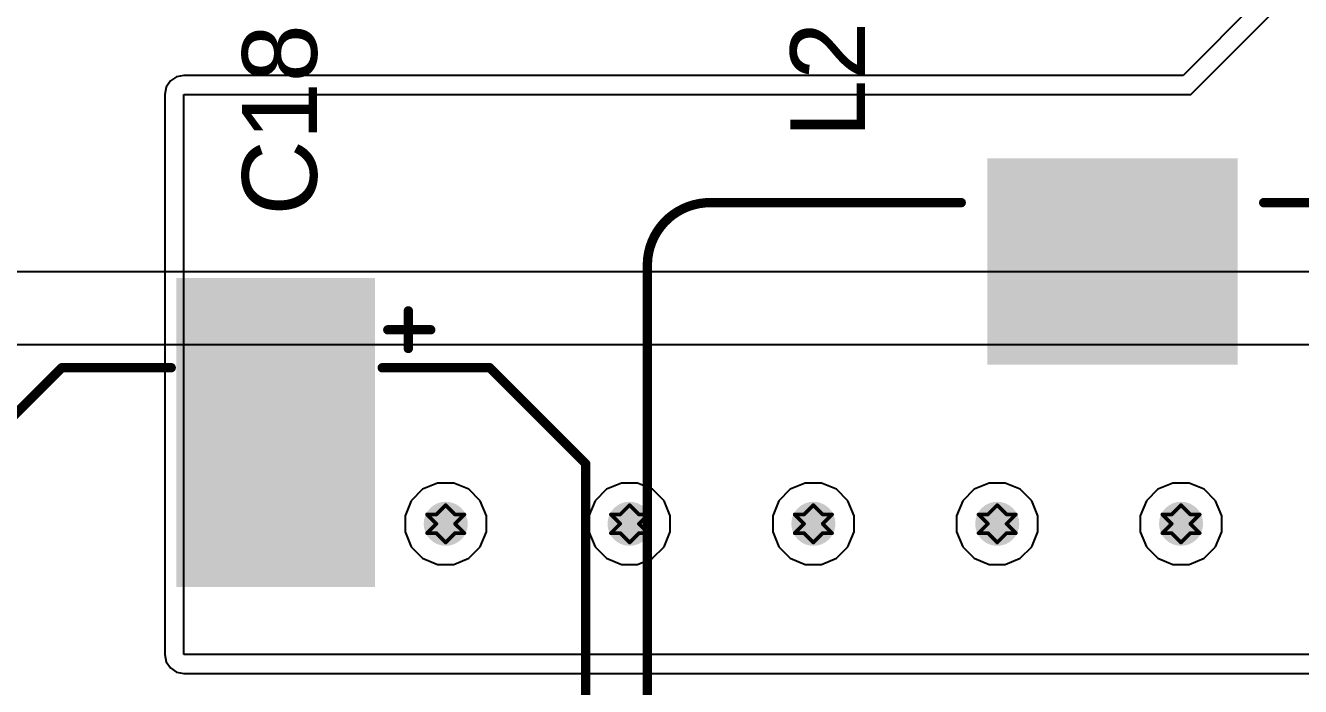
# Model space of a CAD drawing. Header units: inches. Extents: x 24 to 500, y 68 to 269.
# Drawn here: x 311.51 to 328.85, y 76.78 to 85.77 of the extents above; entities that cross this region are included whole.
import ezdxf

# ---------------------------------------------------------------- set-up
doc = ezdxf.new("R2010")
doc.units = ezdxf.units.IN
for name, color, linetype in [('Bottom Layer', 5, 'Continuous'), ('Drill Drawing', 1, 'Continuous'), ('Layer 1', 16, 'Continuous'), ('Layer 2', 76, 'Continuous'), ('Top Layer', 1, 'Continuous'), ('Top Overlay', 2, 'Continuous'), ('Top Paste', 8, 'Continuous'), ('Top Solder', 216, 'Continuous'), ('Via Holes', 16, 'Continuous')]:
    doc.layers.add(name, color=color, linetype=linetype)
doc.styles.add('Arial', font='', dxfattribs={"height": 0.2})
doc.styles.get('Arial').set_extended_font_data('Arial')

# ---------------------------------------------------------------- blocks, each defined once
blk = doc.blocks.new('EEE_FT1E471GP__1')
at = {"layer": 'Top Layer'}
for points in [[(-5.35, 1.25), (-1.35, 1.25), (-1.35, -1.25), (-5.35, -1.25)], [(1.35, 1.25), (5.35, 1.25), (5.35, -1.25), (1.35, -1.25)]]:
    blk.add_hatch(color=1, dxfattribs=at).paths.add_polyline_path(points)
at = {"layer": 'Top Paste'}
for points in [[(-5.35, 1.25), (-1.35, 1.25), (-1.35, -1.25), (-5.35, -1.25)], [(1.35, 1.25), (5.35, 1.25), (5.35, -1.25), (1.35, -1.25)]]:
    blk.add_hatch(color=8, dxfattribs=at).paths.add_polyline_path(points)
at = {"layer": 'Top Solder'}
for points in [[(-5.452, 1.352), (-1.248, 1.352), (-1.248, -1.352), (-5.452, -1.352)], [(1.248, 1.352), (5.452, 1.352), (5.452, -1.352), (1.248, -1.352)]]:
    blk.add_hatch(color=216, dxfattribs=at).paths.add_polyline_path(points)
at = {"layer": 'Top Overlay'}
for points in [[(-4.231, 2.91, 0.127, 0.127, 0), (-2.924, 4.216, 0.127, 0.127, 0)], [(4.221, 4.216, 0.127, 0.127, 0), (-2.924, 4.216, 0.127, 0.127, 0)], [(4.221, 1.422, 0.127, 0.127, 0), (4.221, 4.216, 0.127, 0.127, 0)], [(-4.231, 1.448, 0.127, 0.127, 0), (-4.231, 2.91, 0.127, 0.127, 0)], [(-4.747, 1.524, 0.127, 0.127, 0), (-4.747, 2.108, 0.127, 0.127, 0)], [(-4.493, 1.803, 0.127, 0.127, 0), (-5.004, 1.803, 0.127, 0.127, 0)], [(-4.231, -2.91, 0.127, 0.127, 0), (-4.231, -1.422, 0.127, 0.127, 0)], [(4.221, -4.216, 0.127, 0.127, 0), (4.221, -1.372, 0.127, 0.127, 0)], [(-2.924, -4.216, 0.127, 0.127, 0), (-4.231, -2.91, 0.127, 0.127, 0)], [(4.221, -4.216, 0.127, 0.127, 0), (-2.924, -4.216, 0.127, 0.127, 0)]]:
    blk.add_lwpolyline(points, format="xyseb", dxfattribs=at)
for points in [[(-2.956, 4.216, 0.0635, 0.0635, 1), (-2.892, 4.216, 0.0635, 0.0635, 1)], [(-2.956, 4.216, 0.0635, 0.0635, 1), (-2.892, 4.216, 0.0635, 0.0635, 1)], [(4.19, 4.216, 0.0635, 0.0635, 1), (4.253, 4.216, 0.0635, 0.0635, 1)], [(4.19, 4.216, 0.0635, 0.0635, 1), (4.253, 4.216, 0.0635, 0.0635, 1)], [(-4.263, 2.91, 0.0635, 0.0635, 1), (-4.199, 2.91, 0.0635, 0.0635, 1)], [(-4.263, 2.91, 0.0635, 0.0635, 1), (-4.199, 2.91, 0.0635, 0.0635, 1)], [(-4.779, 2.108, 0.0635, 0.0635, 1), (-4.715, 2.108, 0.0635, 0.0635, 1)], [(-5.036, 1.803, 0.0635, 0.0635, 1), (-4.972, 1.803, 0.0635, 0.0635, 1)], [(-4.525, 1.803, 0.0635, 0.0635, 1), (-4.461, 1.803, 0.0635, 0.0635, 1)], [(-4.779, 1.524, 0.0635, 0.0635, 1), (-4.715, 1.524, 0.0635, 0.0635, 1)], [(-4.263, 1.448, 0.0635, 0.0635, 1), (-4.199, 1.448, 0.0635, 0.0635, 1)], [(4.19, 1.422, 0.0635, 0.0635, 1), (4.253, 1.422, 0.0635, 0.0635, 1)], [(-4.263, -1.422, 0.0635, 0.0635, 1), (-4.199, -1.422, 0.0635, 0.0635, 1)], [(4.19, -1.372, 0.0635, 0.0635, 1), (4.253, -1.372, 0.0635, 0.0635, 1)], [(-4.263, -2.91, 0.0635, 0.0635, 1), (-4.199, -2.91, 0.0635, 0.0635, 1)], [(-4.263, -2.91, 0.0635, 0.0635, 1), (-4.199, -2.91, 0.0635, 0.0635, 1)], [(-2.956, -4.216, 0.0635, 0.0635, 1), (-2.892, -4.216, 0.0635, 0.0635, 1)], [(-2.956, -4.216, 0.0635, 0.0635, 1), (-2.892, -4.216, 0.0635, 0.0635, 1)], [(4.19, -4.216, 0.0635, 0.0635, 1), (4.253, -4.216, 0.0635, 0.0635, 1)], [(4.19, -4.216, 0.0635, 0.0635, 1), (4.253, -4.216, 0.0635, 0.0635, 1)]]:
    blk.add_lwpolyline(points, format="xyseb", close=True, dxfattribs=at)
blk = doc.blocks.new('SLF12575T_221M1R3_PF_176')
at = {"layer": 'Top Layer'}
for points in [[(-6.85, 1.6), (-4.25, 1.6), (-4.25, -1.6), (-6.85, -1.6)], [(4.25, 1.6), (6.85, 1.6), (6.85, -1.6), (4.25, -1.6)]]:
    blk.add_hatch(color=1, dxfattribs=at).paths.add_polyline_path(points)
at = {"layer": 'Top Paste'}
for points in [[(-6.85, 1.6), (-4.25, 1.6), (-4.25, -1.6), (-6.85, -1.6)], [(4.25, 1.6), (6.85, 1.6), (6.85, -1.6), (4.25, -1.6)]]:
    blk.add_hatch(color=8, dxfattribs=at).paths.add_polyline_path(points)
at = {"layer": 'Top Solder'}
for points in [[(-6.952, 1.702), (-4.148, 1.702), (-4.148, -1.702), (-6.952, -1.702)], [(4.148, 1.702), (6.952, 1.702), (6.952, -1.702), (4.148, -1.702)]]:
    blk.add_hatch(color=216, dxfattribs=at).paths.add_polyline_path(points)
at = {"layer": 'Top Overlay'}
for points in [[(-4.775, 6.325, 0.127, 0.127, 0), (-4.775, 4.826, 0.127, 0.127, 0)], [(-4.775, 6.325, 0.127, 0.127, 0), (5.512, 6.325, 0.127, 0.127, 0)], [(5.512, 6.325, 0.127, 0.127, -0.414214), (6.35, 5.461, 0.127, 0.127, 0)], [(6.35, 5.461, 0.127, 0.127, 0), (6.35, 2.057, 0.127, 0.127, 0)], [(-6.299, 4.826, 0.127, 0.127, 0), (-6.299, 2.057, 0.127, 0.127, 0)], [(-6.299, 4.826, 0.127, 0.127, 0), (-4.775, 4.826, 0.127, 0.127, 0)], [(-6.35, -2.057, 0.127, 0.127, 0), (-6.35, -5.461, 0.127, 0.127, 0)], [(6.35, -2.057, 0.127, 0.127, 0), (6.35, -5.461, 0.127, 0.127, 0)], [(-5.512, -6.325, 0.127, 0.127, -0.414214), (-6.35, -5.461, 0.127, 0.127, 0)], [(6.35, -5.461, 0.127, 0.127, -0.414214), (5.512, -6.325, 0.127, 0.127, 0)], [(-5.512, -6.325, 0.127, 0.127, 0), (5.512, -6.325, 0.127, 0.127, 0)]]:
    blk.add_lwpolyline(points, format="xyseb", dxfattribs=at)
for points in [[(-4.807, 6.325, 0.0635, 0.0635, 1), (-4.743, 6.325, 0.0635, 0.0635, 1)], [(-4.807, 6.325, 0.0635, 0.0635, 1), (-4.743, 6.325, 0.0635, 0.0635, 1)], [(5.48, 6.325, 0.0635, 0.0635, 1), (5.544, 6.325, 0.0635, 0.0635, 1)], [(5.48, 6.325, 0.0635, 0.0635, 1), (5.544, 6.325, 0.0635, 0.0635, 1)], [(6.318, 5.461, 0.0635, 0.0635, 1), (6.382, 5.461, 0.0635, 0.0635, 1)], [(6.318, 5.461, 0.0635, 0.0635, 1), (6.382, 5.461, 0.0635, 0.0635, 1)], [(-6.331, 4.826, 0.0635, 0.0635, 1), (-6.267, 4.826, 0.0635, 0.0635, 1)], [(-6.331, 4.826, 0.0635, 0.0635, 1), (-6.267, 4.826, 0.0635, 0.0635, 1)], [(-4.807, 4.826, 0.0635, 0.0635, 1), (-4.743, 4.826, 0.0635, 0.0635, 1)], [(-4.807, 4.826, 0.0635, 0.0635, 1), (-4.743, 4.826, 0.0635, 0.0635, 1)], [(-6.331, 2.057, 0.0635, 0.0635, 1), (-6.267, 2.057, 0.0635, 0.0635, 1)], [(6.318, 2.057, 0.0635, 0.0635, 1), (6.382, 2.057, 0.0635, 0.0635, 1)], [(-6.382, -2.057, 0.0635, 0.0635, 1), (-6.318, -2.057, 0.0635, 0.0635, 1)], [(6.318, -2.057, 0.0635, 0.0635, 1), (6.382, -2.057, 0.0635, 0.0635, 1)], [(-6.382, -5.461, 0.0635, 0.0635, 1), (-6.318, -5.461, 0.0635, 0.0635, 1)], [(-6.382, -5.461, 0.0635, 0.0635, 1), (-6.318, -5.461, 0.0635, 0.0635, 1)], [(6.318, -5.461, 0.0635, 0.0635, 1), (6.382, -5.461, 0.0635, 0.0635, 1)], [(6.318, -5.461, 0.0635, 0.0635, 1), (6.382, -5.461, 0.0635, 0.0635, 1)], [(-5.544, -6.325, 0.0635, 0.0635, 1), (-5.48, -6.325, 0.0635, 0.0635, 1)], [(-5.544, -6.325, 0.0635, 0.0635, 1), (-5.48, -6.325, 0.0635, 0.0635, 1)], [(5.48, -6.325, 0.0635, 0.0635, 1), (5.544, -6.325, 0.0635, 0.0635, 1)], [(5.48, -6.325, 0.0635, 0.0635, 1), (5.544, -6.325, 0.0635, 0.0635, 1)]]:
    blk.add_lwpolyline(points, format="xyseb", close=True, dxfattribs=at)

msp = doc.modelspace()

# ---------------------------------------------------------------- hatches: boundary and pattern name
at = {"layer": 'Bottom Layer'}
h = msp.add_hatch(color=5, dxfattribs=at)
edge = h.paths.add_edge_path()
edge.add_arc((317.221, 78.994), 0.3, 0, 360)
h = msp.add_hatch(color=5, dxfattribs=at)
edge = h.paths.add_edge_path()
edge.add_arc((319.721, 78.994), 0.3, 0, 360)
h = msp.add_hatch(color=5, dxfattribs=at)
edge = h.paths.add_edge_path()
edge.add_arc((322.221, 78.994), 0.3, 0, 360)
h = msp.add_hatch(color=5, dxfattribs=at)
edge = h.paths.add_edge_path()
edge.add_arc((324.721, 78.994), 0.3, 0, 360)
h = msp.add_hatch(color=5, dxfattribs=at)
edge = h.paths.add_edge_path()
edge.add_arc((327.221, 78.994), 0.3, 0, 360)
at = {"layer": 'Layer 1'}
h = msp.add_hatch(color=16, dxfattribs=at)
edge = h.paths.add_edge_path()
edge.add_arc((317.221, 78.994), 0.3, 0, 360)
h = msp.add_hatch(color=16, dxfattribs=at)
edge = h.paths.add_edge_path()
edge.add_arc((319.721, 78.994), 0.3, 0, 360)
h = msp.add_hatch(color=16, dxfattribs=at)
edge = h.paths.add_edge_path()
edge.add_arc((322.221, 78.994), 0.3, 0, 360)
h = msp.add_hatch(color=16, dxfattribs=at)
edge = h.paths.add_edge_path()
edge.add_arc((324.721, 78.994), 0.3, 0, 360)
h = msp.add_hatch(color=16, dxfattribs=at)
edge = h.paths.add_edge_path()
edge.add_arc((327.221, 78.994), 0.3, 0, 360)
at = {"layer": 'Layer 2'}
h = msp.add_hatch(color=76, dxfattribs=at)
edge = h.paths.add_edge_path()
edge.add_arc((317.221, 78.994), 0.3, 0, 360)
h = msp.add_hatch(color=76, dxfattribs=at)
edge = h.paths.add_edge_path()
edge.add_arc((319.721, 78.994), 0.3, 0, 360)
h = msp.add_hatch(color=76, dxfattribs=at)
edge = h.paths.add_edge_path()
edge.add_arc((322.221, 78.994), 0.3, 0, 360)
h = msp.add_hatch(color=76, dxfattribs=at)
edge = h.paths.add_edge_path()
edge.add_arc((324.721, 78.994), 0.3, 0, 360)
h = msp.add_hatch(color=76, dxfattribs=at)
edge = h.paths.add_edge_path()
edge.add_arc((327.221, 78.994), 0.3, 0, 360)
at = {"layer": 'Top Layer'}
h = msp.add_hatch(color=1, dxfattribs=at)
edge = h.paths.add_edge_path()
edge.add_arc((317.221, 78.994), 0.3, 0, 360)
h = msp.add_hatch(color=1, dxfattribs=at)
edge = h.paths.add_edge_path()
edge.add_arc((319.721, 78.994), 0.3, 0, 360)
h = msp.add_hatch(color=1, dxfattribs=at)
edge = h.paths.add_edge_path()
edge.add_arc((322.221, 78.994), 0.3, 0, 360)
h = msp.add_hatch(color=1, dxfattribs=at)
edge = h.paths.add_edge_path()
edge.add_arc((324.721, 78.994), 0.3, 0, 360)
h = msp.add_hatch(color=1, dxfattribs=at)
edge = h.paths.add_edge_path()
edge.add_arc((327.221, 78.994), 0.3, 0, 360)
at = {"layer": 'Via Holes'}
h = msp.add_hatch(color=7, dxfattribs=at)
edge = h.paths.add_edge_path()
edge.add_arc((317.221, 78.994), 0.15, 0, 360)
h = msp.add_hatch(color=7, dxfattribs=at)
edge = h.paths.add_edge_path()
edge.add_arc((319.721, 78.994), 0.15, 0, 360)
h = msp.add_hatch(color=7, dxfattribs=at)
edge = h.paths.add_edge_path()
edge.add_arc((322.221, 78.994), 0.15, 0, 360)
h = msp.add_hatch(color=7, dxfattribs=at)
edge = h.paths.add_edge_path()
edge.add_arc((324.721, 78.994), 0.15, 0, 360)
h = msp.add_hatch(color=7, dxfattribs=at)
edge = h.paths.add_edge_path()
edge.add_arc((327.221, 78.994), 0.15, 0, 360)

# ---------------------------------------------------------------- linework, layer by layer
at = {"layer": 'Bottom Layer'}
for p, q in [((316.907, 79.464), (316.751, 79.308)), ((317.11, 79.548), (316.907, 79.464)), ((317.331, 79.548), (317.11, 79.548)), ((317.534, 79.464), (317.331, 79.548)), ((317.69, 79.308), (317.534, 79.464)), ((319.407, 79.464), (319.251, 79.308)), ((319.61, 79.548), (319.407, 79.464)), ((319.831, 79.548), (319.61, 79.548)), ((320.034, 79.464), (319.831, 79.548)), ((320.19, 79.308), (320.034, 79.464)), ((321.907, 79.464), (321.751, 79.308)), ((322.11, 79.548), (321.907, 79.464)), ((322.331, 79.548), (322.11, 79.548)), ((322.534, 79.464), (322.331, 79.548)), ((322.69, 79.308), (322.534, 79.464)), ((324.407, 79.464), (324.251, 79.308)), ((324.61, 79.548), (324.407, 79.464)), ((324.831, 79.548), (324.61, 79.548)), ((325.034, 79.464), (324.831, 79.548)), ((325.19, 79.308), (325.034, 79.464)), ((326.907, 79.464), (326.751, 79.308)), ((327.11, 79.548), (326.907, 79.464)), ((327.331, 79.548), (327.11, 79.548)), ((327.534, 79.464), (327.331, 79.548)), ((327.69, 79.308), (327.534, 79.464)), ((316.751, 79.308), (316.667, 79.104)), ((317.775, 79.104), (317.69, 79.308)), ((319.251, 79.308), (319.167, 79.104)), ((320.275, 79.104), (320.19, 79.308)), ((321.751, 79.308), (321.667, 79.104)), ((322.775, 79.104), (322.69, 79.308)), ((324.251, 79.308), (324.167, 79.104)), ((325.275, 79.104), (325.19, 79.308)), ((326.751, 79.308), (326.667, 79.104)), ((327.775, 79.104), (327.69, 79.308)), ((316.667, 79.104), (316.667, 78.884)), ((317.775, 78.884), (317.775, 79.104)), ((319.167, 79.104), (319.167, 78.884)), ((320.275, 78.884), (320.275, 79.104)), ((321.667, 79.104), (321.667, 78.884)), ((322.775, 78.884), (322.775, 79.104)), ((324.167, 79.104), (324.167, 78.884)), ((325.275, 78.884), (325.275, 79.104)), ((326.667, 79.104), (326.667, 78.884)), ((327.775, 78.884), (327.775, 79.104)), ((316.667, 78.884), (316.751, 78.68)), ((317.69, 78.68), (317.775, 78.884)), ((319.167, 78.884), (319.251, 78.68)), ((320.19, 78.68), (320.275, 78.884)), ((321.667, 78.884), (321.751, 78.68)), ((322.69, 78.68), (322.775, 78.884)), ((324.167, 78.884), (324.251, 78.68)), ((325.19, 78.68), (325.275, 78.884)), ((326.667, 78.884), (326.751, 78.68)), ((327.69, 78.68), (327.775, 78.884)), ((316.751, 78.68), (316.907, 78.524)), ((317.534, 78.524), (317.69, 78.68)), ((319.251, 78.68), (319.407, 78.524)), ((320.034, 78.524), (320.19, 78.68)), ((321.751, 78.68), (321.907, 78.524)), ((322.534, 78.524), (322.69, 78.68)), ((324.251, 78.68), (324.407, 78.524)), ((325.034, 78.524), (325.19, 78.68)), ((326.751, 78.68), (326.907, 78.524)), ((327.534, 78.524), (327.69, 78.68)), ((316.907, 78.524), (317.11, 78.44)), ((317.11, 78.44), (317.331, 78.44)), ((317.331, 78.44), (317.534, 78.524)), ((319.407, 78.524), (319.61, 78.44)), ((319.61, 78.44), (319.831, 78.44)), ((319.831, 78.44), (320.034, 78.524)), ((321.907, 78.524), (322.11, 78.44)), ((322.11, 78.44), (322.331, 78.44)), ((322.331, 78.44), (322.534, 78.524)), ((324.407, 78.524), (324.61, 78.44)), ((324.61, 78.44), (324.831, 78.44)), ((324.831, 78.44), (325.034, 78.524)), ((326.907, 78.524), (327.11, 78.44)), ((327.11, 78.44), (327.331, 78.44)), ((327.331, 78.44), (327.534, 78.524))]:
    msp.add_line(p, q, dxfattribs=at)
at = {"layer": 'Drill Drawing'}
for points in [[(317.094, 79.121, 0.0508, 0.0508, 0), (317.221, 79.248, 0.0508, 0.0508, 0)], [(317.221, 79.248, 0.0508, 0.0508, 0), (317.348, 79.121, 0.0508, 0.0508, 0)], [(319.594, 79.121, 0.0508, 0.0508, 0), (319.721, 79.248, 0.0508, 0.0508, 0)], [(319.721, 79.248, 0.0508, 0.0508, 0), (319.848, 79.121, 0.0508, 0.0508, 0)], [(322.094, 79.121, 0.0508, 0.0508, 0), (322.221, 79.248, 0.0508, 0.0508, 0)], [(322.221, 79.248, 0.0508, 0.0508, 0), (322.348, 79.121, 0.0508, 0.0508, 0)], [(324.594, 79.121, 0.0508, 0.0508, 0), (324.721, 79.248, 0.0508, 0.0508, 0)], [(324.721, 79.248, 0.0508, 0.0508, 0), (324.848, 79.121, 0.0508, 0.0508, 0)], [(327.094, 79.121, 0.0508, 0.0508, 0), (327.221, 79.248, 0.0508, 0.0508, 0)], [(327.221, 79.248, 0.0508, 0.0508, 0), (327.348, 79.121, 0.0508, 0.0508, 0)], [(316.967, 79.121, 0.0508, 0.0508, 0), (317.094, 78.994, 0.0508, 0.0508, 0)], [(316.967, 79.121, 0.0508, 0.0508, 0), (317.094, 79.121, 0.0508, 0.0508, 0)], [(317.348, 79.121, 0.0508, 0.0508, 0), (317.475, 79.121, 0.0508, 0.0508, 0)], [(317.348, 78.994, 0.0508, 0.0508, 0), (317.475, 79.121, 0.0508, 0.0508, 0)], [(319.467, 79.121, 0.0508, 0.0508, 0), (319.594, 78.994, 0.0508, 0.0508, 0)], [(319.467, 79.121, 0.0508, 0.0508, 0), (319.594, 79.121, 0.0508, 0.0508, 0)], [(319.848, 79.121, 0.0508, 0.0508, 0), (319.975, 79.121, 0.0508, 0.0508, 0)], [(319.848, 78.994, 0.0508, 0.0508, 0), (319.975, 79.121, 0.0508, 0.0508, 0)], [(321.967, 79.121, 0.0508, 0.0508, 0), (322.094, 78.994, 0.0508, 0.0508, 0)], [(321.967, 79.121, 0.0508, 0.0508, 0), (322.094, 79.121, 0.0508, 0.0508, 0)], [(322.348, 79.121, 0.0508, 0.0508, 0), (322.475, 79.121, 0.0508, 0.0508, 0)], [(322.348, 78.994, 0.0508, 0.0508, 0), (322.475, 79.121, 0.0508, 0.0508, 0)], [(324.467, 79.121, 0.0508, 0.0508, 0), (324.594, 78.994, 0.0508, 0.0508, 0)], [(324.467, 79.121, 0.0508, 0.0508, 0), (324.594, 79.121, 0.0508, 0.0508, 0)], [(324.848, 79.121, 0.0508, 0.0508, 0), (324.975, 79.121, 0.0508, 0.0508, 0)], [(324.848, 78.994, 0.0508, 0.0508, 0), (324.975, 79.121, 0.0508, 0.0508, 0)], [(326.967, 79.121, 0.0508, 0.0508, 0), (327.094, 78.994, 0.0508, 0.0508, 0)], [(326.967, 79.121, 0.0508, 0.0508, 0), (327.094, 79.121, 0.0508, 0.0508, 0)], [(327.348, 79.121, 0.0508, 0.0508, 0), (327.475, 79.121, 0.0508, 0.0508, 0)], [(327.348, 78.994, 0.0508, 0.0508, 0), (327.475, 79.121, 0.0508, 0.0508, 0)], [(316.967, 78.867, 0.0508, 0.0508, 0), (317.094, 78.994, 0.0508, 0.0508, 0)], [(317.348, 78.994, 0.0508, 0.0508, 0), (317.475, 78.867, 0.0508, 0.0508, 0)], [(319.467, 78.867, 0.0508, 0.0508, 0), (319.594, 78.994, 0.0508, 0.0508, 0)], [(319.848, 78.994, 0.0508, 0.0508, 0), (319.975, 78.867, 0.0508, 0.0508, 0)], [(321.967, 78.867, 0.0508, 0.0508, 0), (322.094, 78.994, 0.0508, 0.0508, 0)], [(322.348, 78.994, 0.0508, 0.0508, 0), (322.475, 78.867, 0.0508, 0.0508, 0)], [(324.467, 78.867, 0.0508, 0.0508, 0), (324.594, 78.994, 0.0508, 0.0508, 0)], [(324.848, 78.994, 0.0508, 0.0508, 0), (324.975, 78.867, 0.0508, 0.0508, 0)], [(326.967, 78.867, 0.0508, 0.0508, 0), (327.094, 78.994, 0.0508, 0.0508, 0)], [(327.348, 78.994, 0.0508, 0.0508, 0), (327.475, 78.867, 0.0508, 0.0508, 0)], [(316.967, 78.867, 0.0508, 0.0508, 0), (317.094, 78.867, 0.0508, 0.0508, 0)], [(317.094, 78.867, 0.0508, 0.0508, 0), (317.221, 78.74, 0.0508, 0.0508, 0)], [(317.221, 78.74, 0.0508, 0.0508, 0), (317.348, 78.867, 0.0508, 0.0508, 0)], [(317.348, 78.867, 0.0508, 0.0508, 0), (317.475, 78.867, 0.0508, 0.0508, 0)], [(319.467, 78.867, 0.0508, 0.0508, 0), (319.594, 78.867, 0.0508, 0.0508, 0)], [(319.594, 78.867, 0.0508, 0.0508, 0), (319.721, 78.74, 0.0508, 0.0508, 0)], [(319.721, 78.74, 0.0508, 0.0508, 0), (319.848, 78.867, 0.0508, 0.0508, 0)], [(319.848, 78.867, 0.0508, 0.0508, 0), (319.975, 78.867, 0.0508, 0.0508, 0)], [(321.967, 78.867, 0.0508, 0.0508, 0), (322.094, 78.867, 0.0508, 0.0508, 0)], [(322.094, 78.867, 0.0508, 0.0508, 0), (322.221, 78.74, 0.0508, 0.0508, 0)], [(322.221, 78.74, 0.0508, 0.0508, 0), (322.348, 78.867, 0.0508, 0.0508, 0)], [(322.348, 78.867, 0.0508, 0.0508, 0), (322.475, 78.867, 0.0508, 0.0508, 0)], [(324.467, 78.867, 0.0508, 0.0508, 0), (324.594, 78.867, 0.0508, 0.0508, 0)], [(324.594, 78.867, 0.0508, 0.0508, 0), (324.721, 78.74, 0.0508, 0.0508, 0)], [(324.721, 78.74, 0.0508, 0.0508, 0), (324.848, 78.867, 0.0508, 0.0508, 0)], [(324.848, 78.867, 0.0508, 0.0508, 0), (324.975, 78.867, 0.0508, 0.0508, 0)], [(326.967, 78.867, 0.0508, 0.0508, 0), (327.094, 78.867, 0.0508, 0.0508, 0)], [(327.094, 78.867, 0.0508, 0.0508, 0), (327.221, 78.74, 0.0508, 0.0508, 0)], [(327.221, 78.74, 0.0508, 0.0508, 0), (327.348, 78.867, 0.0508, 0.0508, 0)], [(327.348, 78.867, 0.0508, 0.0508, 0), (327.475, 78.867, 0.0508, 0.0508, 0)]]:
    msp.add_lwpolyline(points, format="xyseb", dxfattribs=at)
for points in [[(317.208, 79.248, 0.0254, 0.0254, 1), (317.233, 79.248, 0.0254, 0.0254, 1)], [(317.208, 79.248, 0.0254, 0.0254, 1), (317.233, 79.248, 0.0254, 0.0254, 1)], [(319.708, 79.248, 0.0254, 0.0254, 1), (319.733, 79.248, 0.0254, 0.0254, 1)], [(319.708, 79.248, 0.0254, 0.0254, 1), (319.733, 79.248, 0.0254, 0.0254, 1)], [(322.208, 79.248, 0.0254, 0.0254, 1), (322.233, 79.248, 0.0254, 0.0254, 1)], [(322.208, 79.248, 0.0254, 0.0254, 1), (322.233, 79.248, 0.0254, 0.0254, 1)], [(324.708, 79.248, 0.0254, 0.0254, 1), (324.733, 79.248, 0.0254, 0.0254, 1)], [(324.708, 79.248, 0.0254, 0.0254, 1), (324.733, 79.248, 0.0254, 0.0254, 1)], [(327.208, 79.248, 0.0254, 0.0254, 1), (327.233, 79.248, 0.0254, 0.0254, 1)], [(327.208, 79.248, 0.0254, 0.0254, 1), (327.233, 79.248, 0.0254, 0.0254, 1)], [(316.954, 79.121, 0.0254, 0.0254, 1), (316.979, 79.121, 0.0254, 0.0254, 1)], [(316.954, 79.121, 0.0254, 0.0254, 1), (316.979, 79.121, 0.0254, 0.0254, 1)], [(317.081, 79.121, 0.0254, 0.0254, 1), (317.106, 79.121, 0.0254, 0.0254, 1)], [(317.081, 79.121, 0.0254, 0.0254, 1), (317.106, 79.121, 0.0254, 0.0254, 1)], [(317.335, 79.121, 0.0254, 0.0254, 1), (317.36, 79.121, 0.0254, 0.0254, 1)], [(317.335, 79.121, 0.0254, 0.0254, 1), (317.36, 79.121, 0.0254, 0.0254, 1)], [(317.462, 79.121, 0.0254, 0.0254, 1), (317.487, 79.121, 0.0254, 0.0254, 1)], [(317.462, 79.121, 0.0254, 0.0254, 1), (317.487, 79.121, 0.0254, 0.0254, 1)], [(319.454, 79.121, 0.0254, 0.0254, 1), (319.479, 79.121, 0.0254, 0.0254, 1)], [(319.454, 79.121, 0.0254, 0.0254, 1), (319.479, 79.121, 0.0254, 0.0254, 1)], [(319.581, 79.121, 0.0254, 0.0254, 1), (319.606, 79.121, 0.0254, 0.0254, 1)], [(319.581, 79.121, 0.0254, 0.0254, 1), (319.606, 79.121, 0.0254, 0.0254, 1)], [(319.835, 79.121, 0.0254, 0.0254, 1), (319.86, 79.121, 0.0254, 0.0254, 1)], [(319.835, 79.121, 0.0254, 0.0254, 1), (319.86, 79.121, 0.0254, 0.0254, 1)], [(319.962, 79.121, 0.0254, 0.0254, 1), (319.987, 79.121, 0.0254, 0.0254, 1)], [(319.962, 79.121, 0.0254, 0.0254, 1), (319.987, 79.121, 0.0254, 0.0254, 1)], [(321.954, 79.121, 0.0254, 0.0254, 1), (321.979, 79.121, 0.0254, 0.0254, 1)], [(321.954, 79.121, 0.0254, 0.0254, 1), (321.979, 79.121, 0.0254, 0.0254, 1)], [(322.081, 79.121, 0.0254, 0.0254, 1), (322.106, 79.121, 0.0254, 0.0254, 1)], [(322.081, 79.121, 0.0254, 0.0254, 1), (322.106, 79.121, 0.0254, 0.0254, 1)], [(322.335, 79.121, 0.0254, 0.0254, 1), (322.36, 79.121, 0.0254, 0.0254, 1)], [(322.335, 79.121, 0.0254, 0.0254, 1), (322.36, 79.121, 0.0254, 0.0254, 1)], [(322.462, 79.121, 0.0254, 0.0254, 1), (322.487, 79.121, 0.0254, 0.0254, 1)], [(322.462, 79.121, 0.0254, 0.0254, 1), (322.487, 79.121, 0.0254, 0.0254, 1)], [(324.454, 79.121, 0.0254, 0.0254, 1), (324.479, 79.121, 0.0254, 0.0254, 1)], [(324.454, 79.121, 0.0254, 0.0254, 1), (324.479, 79.121, 0.0254, 0.0254, 1)], [(324.581, 79.121, 0.0254, 0.0254, 1), (324.606, 79.121, 0.0254, 0.0254, 1)], [(324.581, 79.121, 0.0254, 0.0254, 1), (324.606, 79.121, 0.0254, 0.0254, 1)], [(324.835, 79.121, 0.0254, 0.0254, 1), (324.86, 79.121, 0.0254, 0.0254, 1)], [(324.835, 79.121, 0.0254, 0.0254, 1), (324.86, 79.121, 0.0254, 0.0254, 1)], [(324.962, 79.121, 0.0254, 0.0254, 1), (324.987, 79.121, 0.0254, 0.0254, 1)], [(324.962, 79.121, 0.0254, 0.0254, 1), (324.987, 79.121, 0.0254, 0.0254, 1)], [(326.954, 79.121, 0.0254, 0.0254, 1), (326.979, 79.121, 0.0254, 0.0254, 1)], [(326.954, 79.121, 0.0254, 0.0254, 1), (326.979, 79.121, 0.0254, 0.0254, 1)], [(327.081, 79.121, 0.0254, 0.0254, 1), (327.106, 79.121, 0.0254, 0.0254, 1)], [(327.081, 79.121, 0.0254, 0.0254, 1), (327.106, 79.121, 0.0254, 0.0254, 1)], [(327.335, 79.121, 0.0254, 0.0254, 1), (327.36, 79.121, 0.0254, 0.0254, 1)], [(327.335, 79.121, 0.0254, 0.0254, 1), (327.36, 79.121, 0.0254, 0.0254, 1)], [(327.462, 79.121, 0.0254, 0.0254, 1), (327.487, 79.121, 0.0254, 0.0254, 1)], [(327.462, 79.121, 0.0254, 0.0254, 1), (327.487, 79.121, 0.0254, 0.0254, 1)], [(317.081, 78.994, 0.0254, 0.0254, 1), (317.106, 78.994, 0.0254, 0.0254, 1)], [(317.081, 78.994, 0.0254, 0.0254, 1), (317.106, 78.994, 0.0254, 0.0254, 1)], [(317.335, 78.994, 0.0254, 0.0254, 1), (317.36, 78.994, 0.0254, 0.0254, 1)], [(317.335, 78.994, 0.0254, 0.0254, 1), (317.36, 78.994, 0.0254, 0.0254, 1)], [(319.581, 78.994, 0.0254, 0.0254, 1), (319.606, 78.994, 0.0254, 0.0254, 1)], [(319.581, 78.994, 0.0254, 0.0254, 1), (319.606, 78.994, 0.0254, 0.0254, 1)], [(319.835, 78.994, 0.0254, 0.0254, 1), (319.86, 78.994, 0.0254, 0.0254, 1)], [(319.835, 78.994, 0.0254, 0.0254, 1), (319.86, 78.994, 0.0254, 0.0254, 1)], [(322.081, 78.994, 0.0254, 0.0254, 1), (322.106, 78.994, 0.0254, 0.0254, 1)], [(322.081, 78.994, 0.0254, 0.0254, 1), (322.106, 78.994, 0.0254, 0.0254, 1)], [(322.335, 78.994, 0.0254, 0.0254, 1), (322.36, 78.994, 0.0254, 0.0254, 1)], [(322.335, 78.994, 0.0254, 0.0254, 1), (322.36, 78.994, 0.0254, 0.0254, 1)], [(324.581, 78.994, 0.0254, 0.0254, 1), (324.606, 78.994, 0.0254, 0.0254, 1)], [(324.581, 78.994, 0.0254, 0.0254, 1), (324.606, 78.994, 0.0254, 0.0254, 1)], [(324.835, 78.994, 0.0254, 0.0254, 1), (324.86, 78.994, 0.0254, 0.0254, 1)], [(324.835, 78.994, 0.0254, 0.0254, 1), (324.86, 78.994, 0.0254, 0.0254, 1)], [(327.081, 78.994, 0.0254, 0.0254, 1), (327.106, 78.994, 0.0254, 0.0254, 1)], [(327.081, 78.994, 0.0254, 0.0254, 1), (327.106, 78.994, 0.0254, 0.0254, 1)], [(327.335, 78.994, 0.0254, 0.0254, 1), (327.36, 78.994, 0.0254, 0.0254, 1)], [(327.335, 78.994, 0.0254, 0.0254, 1), (327.36, 78.994, 0.0254, 0.0254, 1)], [(316.954, 78.867, 0.0254, 0.0254, 1), (316.979, 78.867, 0.0254, 0.0254, 1)], [(316.954, 78.867, 0.0254, 0.0254, 1), (316.979, 78.867, 0.0254, 0.0254, 1)], [(317.081, 78.867, 0.0254, 0.0254, 1), (317.106, 78.867, 0.0254, 0.0254, 1)], [(317.081, 78.867, 0.0254, 0.0254, 1), (317.106, 78.867, 0.0254, 0.0254, 1)], [(317.208, 78.74, 0.0254, 0.0254, 1), (317.233, 78.74, 0.0254, 0.0254, 1)], [(317.208, 78.74, 0.0254, 0.0254, 1), (317.233, 78.74, 0.0254, 0.0254, 1)], [(317.335, 78.867, 0.0254, 0.0254, 1), (317.36, 78.867, 0.0254, 0.0254, 1)], [(317.335, 78.867, 0.0254, 0.0254, 1), (317.36, 78.867, 0.0254, 0.0254, 1)], [(317.462, 78.867, 0.0254, 0.0254, 1), (317.487, 78.867, 0.0254, 0.0254, 1)], [(317.462, 78.867, 0.0254, 0.0254, 1), (317.487, 78.867, 0.0254, 0.0254, 1)], [(319.454, 78.867, 0.0254, 0.0254, 1), (319.479, 78.867, 0.0254, 0.0254, 1)], [(319.454, 78.867, 0.0254, 0.0254, 1), (319.479, 78.867, 0.0254, 0.0254, 1)], [(319.581, 78.867, 0.0254, 0.0254, 1), (319.606, 78.867, 0.0254, 0.0254, 1)], [(319.581, 78.867, 0.0254, 0.0254, 1), (319.606, 78.867, 0.0254, 0.0254, 1)], [(319.708, 78.74, 0.0254, 0.0254, 1), (319.733, 78.74, 0.0254, 0.0254, 1)], [(319.708, 78.74, 0.0254, 0.0254, 1), (319.733, 78.74, 0.0254, 0.0254, 1)], [(319.835, 78.867, 0.0254, 0.0254, 1), (319.86, 78.867, 0.0254, 0.0254, 1)], [(319.835, 78.867, 0.0254, 0.0254, 1), (319.86, 78.867, 0.0254, 0.0254, 1)], [(319.962, 78.867, 0.0254, 0.0254, 1), (319.987, 78.867, 0.0254, 0.0254, 1)], [(319.962, 78.867, 0.0254, 0.0254, 1), (319.987, 78.867, 0.0254, 0.0254, 1)], [(321.954, 78.867, 0.0254, 0.0254, 1), (321.979, 78.867, 0.0254, 0.0254, 1)], [(321.954, 78.867, 0.0254, 0.0254, 1), (321.979, 78.867, 0.0254, 0.0254, 1)], [(322.081, 78.867, 0.0254, 0.0254, 1), (322.106, 78.867, 0.0254, 0.0254, 1)], [(322.081, 78.867, 0.0254, 0.0254, 1), (322.106, 78.867, 0.0254, 0.0254, 1)], [(322.208, 78.74, 0.0254, 0.0254, 1), (322.233, 78.74, 0.0254, 0.0254, 1)], [(322.208, 78.74, 0.0254, 0.0254, 1), (322.233, 78.74, 0.0254, 0.0254, 1)], [(322.335, 78.867, 0.0254, 0.0254, 1), (322.36, 78.867, 0.0254, 0.0254, 1)], [(322.335, 78.867, 0.0254, 0.0254, 1), (322.36, 78.867, 0.0254, 0.0254, 1)], [(322.462, 78.867, 0.0254, 0.0254, 1), (322.487, 78.867, 0.0254, 0.0254, 1)], [(322.462, 78.867, 0.0254, 0.0254, 1), (322.487, 78.867, 0.0254, 0.0254, 1)], [(324.454, 78.867, 0.0254, 0.0254, 1), (324.479, 78.867, 0.0254, 0.0254, 1)], [(324.454, 78.867, 0.0254, 0.0254, 1), (324.479, 78.867, 0.0254, 0.0254, 1)], [(324.581, 78.867, 0.0254, 0.0254, 1), (324.606, 78.867, 0.0254, 0.0254, 1)], [(324.581, 78.867, 0.0254, 0.0254, 1), (324.606, 78.867, 0.0254, 0.0254, 1)], [(324.708, 78.74, 0.0254, 0.0254, 1), (324.733, 78.74, 0.0254, 0.0254, 1)], [(324.708, 78.74, 0.0254, 0.0254, 1), (324.733, 78.74, 0.0254, 0.0254, 1)], [(324.835, 78.867, 0.0254, 0.0254, 1), (324.86, 78.867, 0.0254, 0.0254, 1)], [(324.835, 78.867, 0.0254, 0.0254, 1), (324.86, 78.867, 0.0254, 0.0254, 1)], [(324.962, 78.867, 0.0254, 0.0254, 1), (324.987, 78.867, 0.0254, 0.0254, 1)], [(324.962, 78.867, 0.0254, 0.0254, 1), (324.987, 78.867, 0.0254, 0.0254, 1)], [(326.954, 78.867, 0.0254, 0.0254, 1), (326.979, 78.867, 0.0254, 0.0254, 1)], [(326.954, 78.867, 0.0254, 0.0254, 1), (326.979, 78.867, 0.0254, 0.0254, 1)], [(327.081, 78.867, 0.0254, 0.0254, 1), (327.106, 78.867, 0.0254, 0.0254, 1)], [(327.081, 78.867, 0.0254, 0.0254, 1), (327.106, 78.867, 0.0254, 0.0254, 1)], [(327.208, 78.74, 0.0254, 0.0254, 1), (327.233, 78.74, 0.0254, 0.0254, 1)], [(327.208, 78.74, 0.0254, 0.0254, 1), (327.233, 78.74, 0.0254, 0.0254, 1)], [(327.335, 78.867, 0.0254, 0.0254, 1), (327.36, 78.867, 0.0254, 0.0254, 1)], [(327.335, 78.867, 0.0254, 0.0254, 1), (327.36, 78.867, 0.0254, 0.0254, 1)], [(327.462, 78.867, 0.0254, 0.0254, 1), (327.487, 78.867, 0.0254, 0.0254, 1)], [(327.462, 78.867, 0.0254, 0.0254, 1), (327.487, 78.867, 0.0254, 0.0254, 1)]]:
    msp.add_lwpolyline(points, format="xyseb", close=True, dxfattribs=at)
at = {"layer": 'Layer 1'}
for p, q in [((316.907, 79.464), (316.751, 79.308)), ((317.11, 79.548), (316.907, 79.464)), ((317.331, 79.548), (317.11, 79.548)), ((317.534, 79.464), (317.331, 79.548)), ((317.69, 79.308), (317.534, 79.464)), ((319.407, 79.464), (319.251, 79.308)), ((319.61, 79.548), (319.407, 79.464)), ((319.831, 79.548), (319.61, 79.548)), ((320.034, 79.464), (319.831, 79.548)), ((320.19, 79.308), (320.034, 79.464)), ((321.907, 79.464), (321.751, 79.308)), ((322.11, 79.548), (321.907, 79.464)), ((322.331, 79.548), (322.11, 79.548)), ((322.534, 79.464), (322.331, 79.548)), ((322.69, 79.308), (322.534, 79.464)), ((324.407, 79.464), (324.251, 79.308)), ((324.61, 79.548), (324.407, 79.464)), ((324.831, 79.548), (324.61, 79.548)), ((325.034, 79.464), (324.831, 79.548)), ((325.19, 79.308), (325.034, 79.464)), ((326.907, 79.464), (326.751, 79.308)), ((327.11, 79.548), (326.907, 79.464)), ((327.331, 79.548), (327.11, 79.548)), ((327.534, 79.464), (327.331, 79.548)), ((327.69, 79.308), (327.534, 79.464)), ((316.751, 79.308), (316.667, 79.104)), ((317.775, 79.104), (317.69, 79.308)), ((319.251, 79.308), (319.167, 79.104)), ((320.275, 79.104), (320.19, 79.308)), ((321.751, 79.308), (321.667, 79.104)), ((322.775, 79.104), (322.69, 79.308)), ((324.251, 79.308), (324.167, 79.104)), ((325.275, 79.104), (325.19, 79.308)), ((326.751, 79.308), (326.667, 79.104)), ((327.775, 79.104), (327.69, 79.308)), ((316.667, 79.104), (316.667, 78.884)), ((317.775, 78.884), (317.775, 79.104)), ((319.167, 79.104), (319.167, 78.884)), ((320.275, 78.884), (320.275, 79.104)), ((321.667, 79.104), (321.667, 78.884)), ((322.775, 78.884), (322.775, 79.104)), ((324.167, 79.104), (324.167, 78.884)), ((325.275, 78.884), (325.275, 79.104)), ((326.667, 79.104), (326.667, 78.884)), ((327.775, 78.884), (327.775, 79.104)), ((316.667, 78.884), (316.751, 78.68)), ((317.69, 78.68), (317.775, 78.884)), ((319.167, 78.884), (319.251, 78.68)), ((320.19, 78.68), (320.275, 78.884)), ((321.667, 78.884), (321.751, 78.68)), ((322.69, 78.68), (322.775, 78.884)), ((324.167, 78.884), (324.251, 78.68)), ((325.19, 78.68), (325.275, 78.884)), ((326.667, 78.884), (326.751, 78.68)), ((327.69, 78.68), (327.775, 78.884)), ((316.751, 78.68), (316.907, 78.524)), ((317.534, 78.524), (317.69, 78.68)), ((319.251, 78.68), (319.407, 78.524)), ((320.034, 78.524), (320.19, 78.68)), ((321.751, 78.68), (321.907, 78.524)), ((322.534, 78.524), (322.69, 78.68)), ((324.251, 78.68), (324.407, 78.524)), ((325.034, 78.524), (325.19, 78.68)), ((326.751, 78.68), (326.907, 78.524)), ((327.534, 78.524), (327.69, 78.68)), ((316.907, 78.524), (317.11, 78.44)), ((317.11, 78.44), (317.331, 78.44)), ((317.331, 78.44), (317.534, 78.524)), ((319.407, 78.524), (319.61, 78.44)), ((319.61, 78.44), (319.831, 78.44)), ((319.831, 78.44), (320.034, 78.524)), ((321.907, 78.524), (322.11, 78.44)), ((322.11, 78.44), (322.331, 78.44)), ((322.331, 78.44), (322.534, 78.524)), ((324.407, 78.524), (324.61, 78.44)), ((324.61, 78.44), (324.831, 78.44)), ((324.831, 78.44), (325.034, 78.524)), ((326.907, 78.524), (327.11, 78.44)), ((327.11, 78.44), (327.331, 78.44)), ((327.331, 78.44), (327.534, 78.524))]:
    msp.add_line(p, q, dxfattribs=at)
at = {"layer": 'Layer 2'}
for p, q in [((356.799, 82.423), (290.195, 82.423)), ((289.357, 81.432), (355.774, 81.432))]:
    msp.add_line(p, q, dxfattribs=at)
at = {"layer": 'Top Layer'}
for p, q in [((328.265, 86.112), (327.248, 85.095)), ((327.355, 84.836), (328.524, 86.005)), ((313.476, 85.019), (313.42, 84.935)), ((313.56, 85.075), (313.476, 85.019)), ((313.659, 85.095), (313.56, 85.075)), ((327.248, 85.095), (313.659, 85.095)), ((313.42, 84.935), (313.4, 84.836)), ((313.4, 84.836), (313.4, 77.216)), ((313.659, 77.216), (313.659, 84.836)), ((313.659, 84.836), (327.355, 84.836)), ((313.4, 77.216), (313.42, 77.117)), ((329.477, 77.216), (313.659, 77.216)), ((313.42, 77.117), (313.476, 77.033)), ((313.476, 77.033), (313.56, 76.977)), ((313.56, 76.977), (313.659, 76.957)), ((313.659, 76.957), (329.477, 76.957))]:
    msp.add_line(p, q, dxfattribs=at)

# ---------------------------------------------------------------- block references
for name, p, rotation in [('SLF12575T_221M1R3_PF_176', (326.288, 77.013), 90), ('EEE_FT1E471GP__1', (314.909, 76.886), 270)]:
    msp.add_blockref(name, p, dxfattribs=dict(rotation=rotation))

# ---------------------------------------------------------------- texts
at = {"layer": 'Top Overlay', "style": 'Arial'}
for s, p in [('C18', (315.468, 83.187)), ('L2', (322.923, 84.244))]:
    msp.add_text(s, height=1.016, rotation=90, dxfattribs=at).set_placement(p)

doc.saveas('drawing.dxf')
